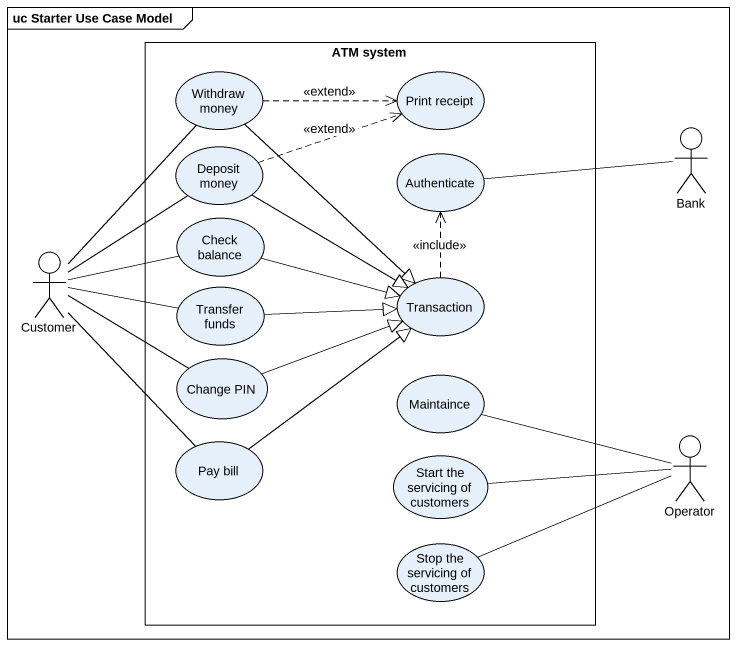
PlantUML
@startuml
mainframe uc Starter Use Case Model
rectangle "ATM system" as ATM_system {
  usecase "Withdraw money" as Withdraw_money
  usecase "Print receipt" as Print_receipt
  usecase "Deposit money" as Deposit_money
  usecase Authenticate
  usecase "Check balance" as Check_balance
  usecase "Transfer funds" as Transfer_funds
  usecase Transaction
  usecase "Change PIN" as Change_PIN
  usecase Maintaince
  usecase "Pay bill" as Pay_bill
  usecase "Start the servicing of customers" as Start_the_servicing_of
  usecase "Stop the servicing of customers" as Stop_the_servicing_of
}
actor Bank
actor Customer
actor Operator
Withdraw_money .right.> Print_receipt : <<extend>>
Withdraw_money --|> Transaction
Deposit_money .right.> Print_receipt : <<extend>>
Deposit_money -right-|> Transaction
Authenticate -right- Bank
Customer -up- Withdraw_money
Customer -up- Deposit_money
Customer -right- Check_balance
Customer -right- Transfer_funds
Customer -right- Change_PIN
Customer -- Pay_bill
Check_balance -right-|> Transaction
Transfer_funds -right-|> Transaction
Transaction .up.> Authenticate : <<include>>
Change_PIN -right-|> Transaction
Pay_bill -up-|> Transaction
Operator -left- Maintaince
Operator -left- Start_the_servicing_of
Operator -left- Stop_the_servicing_of
@enduml
